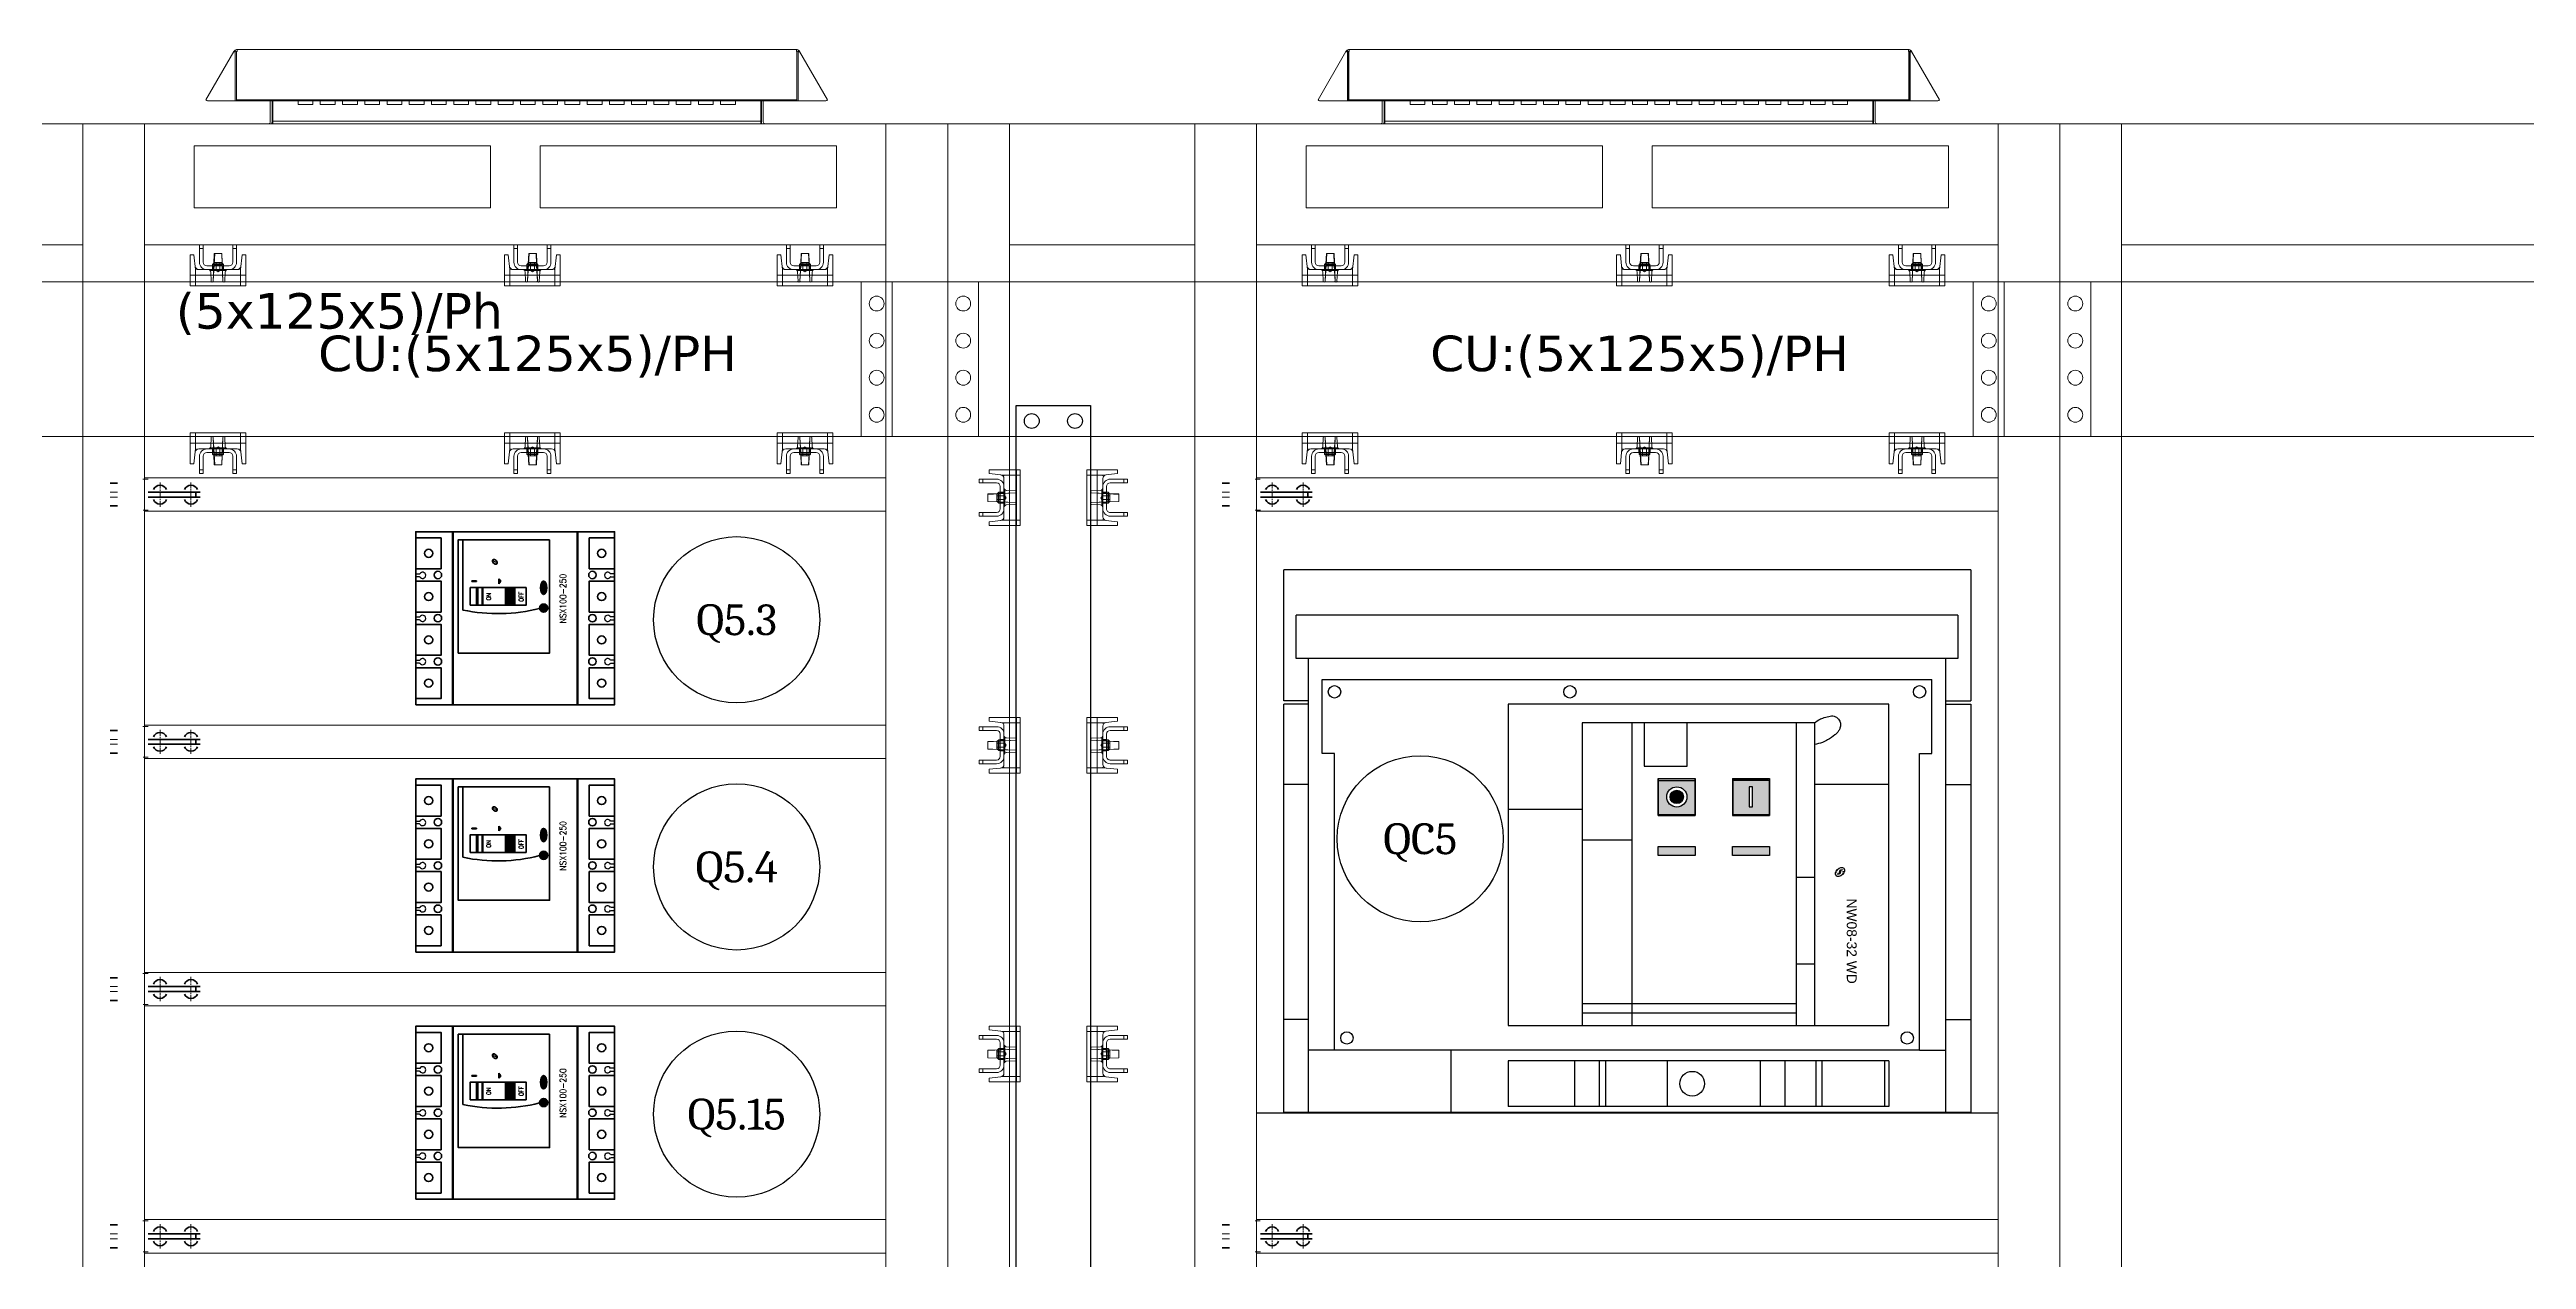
# Model space of a CAD drawing. Header units: millimetres. Extents: x -116965 to 323937, y 291661 to 566926.
# Drawn here: x -44265 to -42260, y 347433 to 348412 of the extents above; entities that cross this region are included whole.
import ezdxf
from ezdxf.enums import TextEntityAlignment as Align

# ---------------------------------------------------------------- set-up
doc = ezdxf.new("R2010")
doc.units = ezdxf.units.MM
doc.linetypes.add('CHAIN', pattern=[0.3543, 0.2362, -0.0295, 0.0591, -0.0295])
doc.layers.get('0').update_dxf_attribs({"lineweight": 18})
doc.layers.add('ALPHA', color=255, linetype='Continuous')
doc.layers.add('C00-00-00', color=7, linetype='Continuous')
for name, color, linetype, lineweight in [('Centerline(Schneider)', 7, 'Continuous', 18), ('H', 7, 'Continuous', 100), ('hw_Auxiliary', 2, 'Continuous', 13), ('hw_Text', 7, 'Continuous', 13), ('P', 250, 'Continuous', 100), ('Visible (ISO)', 7, 'Continuous', 50), ('Visible Edges(Schneider)', 7, 'Continuous', 35)]:
    doc.layers.add(name, color=color, linetype=linetype, lineweight=lineweight)
doc.styles.add('HW_Standard', font='complex.shx', dxfattribs={"width": 0.9})
doc.styles.add('hwTech', font='Cambria.ttf')
doc.styles.add('ROMANS', font='')
doc.styles.get("Standard").update_dxf_attribs({"font": 'arial.ttf'})
doc.styles.get('ROMANS').set_extended_font_data('.VnArial')

# ---------------------------------------------------------------- blocks, each defined once
blk = doc.blocks.new('QQQ')
at = {"color": 1, "lineweight": -3, "ltscale": 5}
blk.add_circle((59732.6, 361340.9), 67.2, dxfattribs=at)
at = {"color": 6, "lineweight": -3, "ltscale": 5, "style": 'hwTech'}
blk.add_attdef('Q5A.1', text='', height=25, dxfattribs=at).set_placement((59732.6, 361340.9), align=Align.MIDDLE_CENTER)
blk = doc.blocks.new('*U1436')
for points in [[(0, 2200), (0, 0), (50, 0), (50, 2200)], [(50, 2102), (50, 2200), (200, 2200), (200, 2102)], [(200, 2200), (200, 0), (250, 0), (250, 2200)], [(250, 2102), (250, 2200), (850, 2200), (850, 2102)], [(850, 2200), (850, 0), (900, 0), (900, 2200)], [(50, 98), (50, 0), (200, 0), (200, 98)], [(250, 98), (250, 0), (850, 0), (850, 98)]]:
    blk.add_lwpolyline(points, close=True)
at = {"layer": 'hw_Auxiliary'}
for points in [[(290, 2132), (530, 2132), (530, 2182), (290, 2182)], [(810, 2132), (570, 2132), (570, 2182), (810, 2182)], [(290, 68), (530, 68), (530, 18), (290, 18)], [(810, 68), (570, 68), (570, 18), (810, 18)]]:
    blk.add_lwpolyline(points, close=True, dxfattribs=at)
blk = doc.blocks.new('*U1599')
for points in [[(0, 2200), (0, 0), (50, 0), (50, 2200)], [(50, 2102), (50, 2200), (400, 2200), (400, 2102)], [(400, 2200), (400, 0), (450, 0), (450, 2200)], [(450, 2102), (450, 2200), (1050, 2200), (1050, 2102)], [(1050, 2200), (1050, 0), (1100, 0), (1100, 2200)], [(50, 98), (50, 0), (400, 0), (400, 98)], [(450, 98), (450, 0), (1050, 0), (1050, 98)]]:
    blk.add_lwpolyline(points, close=True)
at = {"layer": 'hw_Auxiliary'}
for points in [[(490, 2132), (730, 2132), (730, 2182), (490, 2182)], [(1010, 2132), (770, 2132), (770, 2182), (1010, 2182)], [(490, 68), (730, 68), (730, 18), (490, 18)], [(1010, 68), (770, 68), (770, 18), (1010, 18)]]:
    blk.add_lwpolyline(points, close=True, dxfattribs=at)
blk = doc.blocks.new('ban le blokset')
for p, q in [((11, 2), (5, 2)), ((5, -2), (11, -2))]:
    blk.add_line(p, q)
at = {"layer": 'Centerline(Schneider)', "linetype": 'CHAIN', "ltscale": 7.55611}
for p, q in [((35.8, 12.5), (31.7, 12.5)), ((36, -12.5), (31.8, -12.5))]:
    blk.add_line(p, q, dxfattribs=at)
at = {"layer": 'Centerline(Schneider)', "linetype": 'CHAIN', "ltscale": 21.168501}
for p, q in [((45.5, 9.8), (45.5, -9.8)), ((70.5, -9.8), (70.5, 9.8))]:
    blk.add_line(p, q, dxfattribs=at)
at = {"layer": 'Visible Edges(Schneider)'}
for p, q in [((11, 9.2), (5, 9.2)), ((36, 2), (78, 2)), ((74.5, -2), (74.5, 2)), ((11, -9.2), (5, -9.2)), ((36, -2), (78, -2))]:
    blk.add_line(p, q, dxfattribs=at)
for centre, start, end in [((45.5, 2), 21.122, 158.878), ((70.5, 2), 21.122, 158.878), ((45.5, -2), 201.122, 338.878), ((70.5, -2), 201.122, 338.878)]:
    blk.add_arc(centre, 5.63, start, end, dxfattribs=at)
blk = doc.blocks.new('*U1771')
h = blk.add_hatch(color=254)
edge = h.paths.add_edge_path()
edge.add_spline(control_points=[(5.56, 1.78), (5.58, 1.82), (5.59, 1.87), (5.62, 1.95), (5.64, 2), (5.65, 2.04)], knot_values=[-0.183546, -0.183546, -0.183546, -0.183546, -0.091771, -0.091771, 0, 0, 0, 0], degree=3, periodic=0)
edge.add_line((5.65, 2.04), (5.27, 2.04))
edge.add_ellipse((6.4, 1.52), major_axis=(1.3, 1.25), ratio=0.66219, start_angle=104.57605, end_angle=114.75831)
edge.add_line((5.1, 1.78), (5.56, 1.78))
edge = h.paths.add_edge_path()
edge.add_spline(control_points=[(5.44, 1.27), (5.46, 1.32), (5.47, 1.36), (5.5, 1.45), (5.52, 1.49), (5.53, 1.53)], knot_values=[-0.183098, -0.183098, -0.183098, -0.183098, -0.091547, -0.091547, 0, 0, 0, 0], degree=3, periodic=0)
edge.add_line((5.53, 1.53), (4.99, 1.53))
edge.add_ellipse((6.4, 1.52), major_axis=(1.3, 1.25), ratio=0.66219, start_angle=124.09616, end_angle=133.95883)
edge.add_line((4.9, 1.27), (5.44, 1.27))
edge = h.paths.add_edge_path()
edge.add_spline(control_points=[(6.75, 1.18), (6.78, 1.32), (6.82, 1.45), (6.89, 1.72), (6.92, 1.85), (6.96, 1.98)], knot_values=[-0.551644, -0.551644, -0.551644, -0.551644, -0.275816, -0.275816, 0, 0, 0, 0], degree=3, periodic=0)
edge.add_spline(control_points=[(6.96, 1.98), (6.96, 1.99), (6.96, 1.99), (6.97, 2.01), (6.97, 2.01), (6.97, 2.01)], knot_values=[-0.018517, -0.018517, -0.018517, -0.018517, -0.010545, -0.010545, 0, 0, 0, 0], degree=3, periodic=0)
edge.add_spline(control_points=[(6.97, 2.01), (6.98, 2.02), (6.98, 2.03), (7, 2.03), (7.01, 2.04), (7.03, 2.04), (7.04, 2.04), (7.05, 2.04)], knot_values=[-0.027221, -0.027221, -0.027221, -0.027221, -0.014514, -0.014514, -0.00734, -0.00734, 0, 0, 0, 0], degree=3, periodic=0)
edge.add_line((7.05, 2.04), (7.44, 2.04))
edge.add_spline(control_points=[(7.44, 2.04), (7.45, 2.1), (7.46, 2.17), (7.49, 2.29), (7.5, 2.36), (7.52, 2.42)], knot_values=[-0.257765, -0.257765, -0.257765, -0.257765, -0.128882, -0.128882, 0, 0, 0, 0], degree=3, periodic=0)
edge.add_line((7.52, 2.42), (6.88, 2.42))
edge.add_spline(control_points=[(6.88, 2.42), (6.76, 2.42), (6.65, 2.4), (6.42, 2.3), (6.33, 2.24), (6.21, 2.11), (6.17, 2.06), (6.13, 1.97), (6.11, 1.94), (6.09, 1.88), (6.09, 1.86), (6.08, 1.83)], knot_values=[-0.86466, -0.86466, -0.86466, -0.86466, -0.632414, -0.632414, -0.431586, -0.431586, -0.283006, -0.283006, -0.174285, -0.174285, 0, 0, 0, 0], degree=3, periodic=0)
edge.add_spline(control_points=[(6.08, 1.83), (6.05, 1.71), (6.02, 1.59), (5.97, 1.36), (5.94, 1.24), (5.91, 1.13)], knot_values=[-0.479158, -0.479158, -0.479158, -0.479158, -0.239583, -0.239583, 0, 0, 0, 0], degree=3, periodic=0)
edge.add_spline(control_points=[(5.91, 1.13), (5.91, 1.12), (5.91, 1.11), (5.9, 1.09), (5.89, 1.08), (5.89, 1.08)], knot_values=[-0.028568, -0.028568, -0.028568, -0.028568, -0.012798, -0.012798, 0, 0, 0, 0], degree=3, periodic=0)
edge.add_spline(control_points=[(5.89, 1.08), (5.88, 1.07), (5.87, 1.05), (5.83, 1.04), (5.83, 1.04), (5.8, 1.03), (5.79, 1.03), (5.79, 1.03)], knot_values=[-0.058564, -0.058564, -0.058564, -0.058564, -0.027343, -0.027343, -0.015539, -0.015539, 0, 0, 0, 0], degree=3, periodic=0)
edge.add_line((5.79, 1.03), (5.39, 1.03))
edge.add_spline(control_points=[(5.39, 1.03), (5.37, 0.96), (5.35, 0.89), (5.31, 0.76), (5.3, 0.69), (5.28, 0.62)], knot_values=[-0.283689, -0.283689, -0.283689, -0.283689, -0.141847, -0.141847, 0, 0, 0, 0], degree=3, periodic=0)
edge.add_line((5.28, 0.62), (5.9, 0.62))
edge.add_spline(control_points=[(5.9, 0.62), (6.07, 0.62), (6.2, 0.65), (6.42, 0.75), (6.52, 0.82), (6.63, 0.94), (6.67, 0.98), (6.73, 1.09), (6.74, 1.14), (6.75, 1.18)], knot_values=[-1.143628, -1.143628, -1.143628, -1.143628, -0.811486, -0.811486, -0.496541, -0.496541, -0.30491, -0.30491, 0, 0, 0, 0], degree=3, periodic=0)
edge = h.paths.add_edge_path()
edge.add_ellipse((6.4, 1.52), major_axis=(1.3, 1.25), ratio=0.66219, start_angle=306, end_angle=315.86966)
edge.add_line((7.91, 1.81), (7.26, 1.81))
edge.add_spline(control_points=[(7.26, 1.81), (7.25, 1.77), (7.24, 1.72), (7.22, 1.64), (7.2, 1.59), (7.19, 1.55)], knot_values=[-0.178881, -0.178881, -0.178881, -0.178881, -0.089455, -0.089455, 0, 0, 0, 0], degree=3, periodic=0)
edge.add_line((7.19, 1.55), (7.83, 1.55))
edge = h.paths.add_edge_path()
edge.add_spline(control_points=[(7.13, 1.3), (7.12, 1.26), (7.11, 1.22), (7.08, 1.13), (7.07, 1.09), (7.06, 1.04)], knot_values=[-0.179952, -0.179952, -0.179952, -0.179952, -0.089977, -0.089977, 0, 0, 0, 0], degree=3, periodic=0)
edge.add_line((7.06, 1.04), (7.56, 1.04))
edge.add_ellipse((6.4, 1.52), major_axis=(1.3, 1.25), ratio=0.66219, start_angle=286.57974, end_angle=296.65326)
edge.add_line((7.72, 1.3), (7.13, 1.3))
at = {"color": 102}
blk.add_ellipse((6.4, 1.52), major_axis=(1.3, 1.25), ratio=0.66219, dxfattribs=at)
blk = doc.blocks.new('*U1454')
h = blk.add_hatch(color=1)
h.dxf.hatch_style = 1
h.paths.add_polyline_path([(217.7, 104.6, 0.414214), (217.3, 104.9), (188.7, 104.9, 0.414214), (188.3, 104.6), (188.3, 75.9, 0.414214), (188.7, 75.6), (217.3, 75.6, 0.414214), (217.7, 75.9)])
h.paths.add_polyline_path([(211.2, 90.2, -1), (194.8, 90.2, -1)], flags=16)
h.paths.add_polyline_path([(208.5, 90.2, -1), (197.5, 90.2, -1)], flags=0)
h.paths.add_polyline_path([(197.5, 90.2, 1), (208.5, 90.2, 1)], flags=0)
h = blk.add_hatch(color=5)
h.dxf.hatch_style = 1
h.paths.add_polyline_path([(277.7, 104.6, 0.414214), (277.3, 104.9), (248.7, 104.9, 0.414214), (248.3, 104.6), (248.3, 75.9, 0.414214), (248.7, 75.6), (277.3, 75.6, 0.414214), (277.7, 75.9)])
h.paths.add_polyline_path([(261.6, 98.4), (264.4, 98.4), (264.4, 82.1), (261.6, 82.1)], flags=16)
h = blk.add_hatch(color=1)
h.dxf.hatch_style = 1
h.paths.add_polyline_path([(208.5, 90.2, 1), (197.5, 90.2, 1)])
for color, points in [(3, [(188, 50.2), (218, 50.2), (218, 42.8), (188, 42.8)]), (2, [(248, 50.2), (278, 50.2), (278, 42.8), (248, 42.8)])]:
    blk.add_hatch(color=color).paths.add_polyline_path(points)
at = {"color": 0}
for p, q in [((188, 75.2), (188, 105.2)), ((188, 105.2), (218, 105.2)), ((188.3, 75.9), (188.3, 104.6)), ((217.3, 104.9), (188.7, 104.9)), ((248, 105.2), (278, 105.2)), ((248.7, 104.9), (277.3, 104.9))]:
    blk.add_line(p, q, dxfattribs=at)
at = {"color": 7}
for p, q in [((217.7, 104.6), (217.7, 75.9)), ((218, 105.2), (218, 75.2)), ((248, 105.2), (248, 75.2)), ((248.3, 104.6), (248.3, 75.9)), ((218, 75.2), (188, 75.2)), ((217.3, 75.6), (188.7, 75.6)), ((278, 75.2), (248, 75.2)), ((277.3, 75.6), (248.7, 75.6))]:
    blk.add_line(p, q, dxfattribs=at)
blk.add_lwpolyline([(261.6, 82.1), (264.4, 82.1), (264.4, 98.4), (261.6, 98.4)], close=True, dxfattribs=at)
at = {"color": 0}
for points in [[(188, 50.2), (218, 50.2), (218, 42.8), (188, 42.8)], [(248, 50.2), (278, 50.2), (278, 42.8), (248, 42.8)]]:
    blk.add_lwpolyline(points, close=True, dxfattribs=at)
at = {"color": 7}
blk.add_circle((203, 90.2), 8.18, dxfattribs=at)
at = {"color": 1}
blk.add_circle((203, 90.2), 5.45, dxfattribs=at)
at = {"color": 0}
for centre, start, end in [((188.7, 104.6), 90, 180), ((217.3, 104.6), 0, 90), ((248.7, 104.6), 90, 180), ((188.7, 75.9), 180, 270)]:
    blk.add_arc(centre, 0.341, start, end, dxfattribs=at)
at = {"color": 7}
for centre, start, end in [((217.3, 75.9), 270, 0), ((248.7, 75.9), 180, 270)]:
    blk.add_arc(centre, 0.341, start, end, dxfattribs=at)
at = {"layer": 'ALPHA', "color": 253}
for p, q in [((441, 273.8), (-115, 273.8)), ((-115, 167.8), (-115, 273.8)), ((441, 273.8), (441, 167.8)), ((-95, -165.2), (-95, 202.2)), ((420.5, 202.2), (420.5, -165.2)), ((-84, 185.2), (409.5, 185.2)), ((-84, 125.2), (-84, 185.2)), ((409.5, 125.2), (409.5, 185.2)), ((-95, 167.8), (-115, 167.8)), ((-115, -165.2), (-115, 165.2)), ((-95, 165.2), (-115, 165.2)), ((420.5, 167.8), (441, 167.8)), ((420.5, 165.2), (441, 165.2)), ((441, 165.2), (441, -165.2)), ((-79, 125.2), (-84, 125.2)), ((-74, 125.2), (-79, 125.2)), ((-74, -114.8), (-74, 125.2)), ((399.5, -114.8), (399.5, 125.2)), ((399.5, 125.2), (404.5, 125.2)), ((404.5, 125.2), (409.5, 125.2)), ((-74, -114.8), (-95, -114.8)), ((20.5, -165.2), (20.5, -114.8)), ((399.5, -114.8), (420.5, -114.8)), ((441, -165.2), (-115, -165.2))]:
    blk.add_line(p, q, dxfattribs=at)
at = {"layer": 'ALPHA', "color": 254}
for p, q in [((430.5, 237.2), (-105, 237.2)), ((-105, 202.2), (-105, 237.2)), ((430.5, 237.2), (430.5, 202.2)), ((430.5, 202.2), (-105, 202.2)), ((-95, 100.2), (-115, 100.2)), ((218, 105.2), (218, 75.2)), ((248, 105.2), (248, 75.2)), ((420.5, 100.2), (441, 100.2)), ((188, 75.2), (218, 75.2)), ((248, 75.2), (278, 75.2)), ((-95, -89.8), (-115, -89.8)), ((420.5, -89.8), (441, -89.8))]:
    blk.add_line(p, q, dxfattribs=at)
at = {"layer": 'ALPHA', "color": 4}
for p, q in [((126.5, 150.2), (126.5, -94.8)), ((314.5, 150.2), (126.5, 150.2)), ((166.5, 150.2), (166.5, -94.8)), ((299.5, 150.2), (299.5, -94.8)), ((314.5, 150.2), (314.5, -94.8)), ((374.5, 100.2), (314.5, 100.2)), ((66.5, 80.2), (126.5, 80.2)), ((166.5, 55.2), (126.5, 55.2)), ((299.5, 25.2), (314.5, 25.2)), ((299.5, -44.8), (314.5, -44.8)), ((299.5, -77.2), (126.5, -77.2)), ((299.5, -84.8), (126.5, -84.8)), ((374.5, -123.2), (66.5, -123.2)), ((66.5, -123.2), (66.5, -160.2)), ((120.5, -160.2), (120.5, -123.2)), ((140.5, -160.2), (140.5, -123.2)), ((145.5, -160.2), (145.5, -123.2)), ((195.5, -160.2), (195.5, -123.2)), ((270.5, -123.2), (270.5, -160.2)), ((290.5, -123.2), (290.5, -160.2)), ((315.5, -123.2), (315.5, -160.2)), ((320.5, -123.2), (320.5, -160.2)), ((371, -123.2), (371, -160.2)), ((374.5, -123.2), (374.5, -160.2)), ((374.5, -160.2), (66.5, -160.2))]:
    blk.add_line(p, q, dxfattribs=at)
at = {"layer": 'ALPHA', "color": 0}
for p, q in [((188, 105.2), (188, 75.2)), ((188, 105.2), (218, 105.2)), ((248, 105.2), (278, 105.2)), ((278, 105.2), (278, 75.2))]:
    blk.add_line(p, q, dxfattribs=at)
at = {"layer": 'ALPHA', "color": 4}
for points in [[(66.5, 165.2), (66.5, -94.8), (374.5, -94.8), (374.5, 165.2)], [(176.5, 115.2), (211.5, 115.2), (211.5, 150.2), (176.5, 150.2)]]:
    blk.add_lwpolyline(points, close=True, dxfattribs=at)
blk.add_lwpolyline([(314.5, 150.2, -0.038619), (318.5, 152.8, -0.045493), (322.3, 154.3, -0.024228), (327.2, 155.6, -0.058648), (329.2, 155.7, -0.123358), (331.5, 155.1, -0.092807), (333.9, 153.1, -0.116657), (335.4, 149.8, -0.128186), (335.3, 146.5, -0.049971), (334.3, 144.1, -0.055894), (333, 142.2, -0.051937), (331, 140.3, -0.020219), (325.1, 136.3, -0.056224), (320.8, 134.3, -0.040931), (314.5, 132.6)], format="xyb", dxfattribs=at)
at = {"layer": 'ALPHA', "color": 7}
for points in [[(218, 75.2), (188, 75.2), (188, 103.6), (218, 103.6)], [(248, 75.2), (278, 75.2), (278, 103.6), (248, 103.6)]]:
    blk.add_lwpolyline(points, close=True, dxfattribs=at)
at = {"layer": 'ALPHA', "color": 253}
blk.add_lwpolyline([(399.5, -114.8), (-74, -114.8)], dxfattribs=at)
at = {"layer": 'ALPHA', "color": 254}
for centre in [(-74, 175.2), (116.5, 175.2), (399.5, 175.2), (-64, -104.8), (389.5, -104.8)]:
    blk.add_circle(centre, 5, dxfattribs=at)
at = {"layer": 'ALPHA', "color": 4}
blk.add_circle((215.5, -141.8), 10, dxfattribs=at)
at = {"color": 7, "xscale": 2.430000000000291, "yscale": 2.430000000000291, "zscale": 2.430000000000291}
blk.add_blockref('*U1771', (319.5, 25.8), dxfattribs=at)
at = {"layer": 'ALPHA', "color": 254, "style": 'ROMANS', "flags": 8}
blk.add_attdef('TYPE2', (340.6, 8), '', height=8, rotation=270, dxfattribs=at)
blk = doc.blocks.new('*U1615')
blk.add_hatch(color=9).paths.add_polyline_path([(80.5, 7.9), (94.8, 7.9), (94.8, 0.5), (80.5, 0.5)])
h = blk.add_hatch(color=1)
edge = h.paths.add_edge_path()
edge.add_arc((78.2, -23), 3.31, 0, 360)
h = blk.add_hatch(color=7)
edge = h.paths.add_edge_path()
edge.add_ellipse((94.6, -22.9), major_axis=(-5.42, 0), ratio=0.460829, start_angle=0, end_angle=360)
for p, q in [((139.9, 50.9), (0, 50.9)), ((139.9, 50.4), (0, 50.4)), ((133.5, 42.4), (76.6, 42.4)), ((80.5, 36.4), (80.5, -8.8)), ((80.5, 36.4), (94.8, 36.4)), ((94.8, 31.5), (80.5, 31.5)), ((94.8, 30.3), (80.5, 30.3)), ((94.8, 26.7), (80.5, 26.7)), ((80.5, 26.2), (94.8, 26.2)), ((94.8, 36.4), (94.8, -8.8)), ((99.6, 35.3), (99.6, 31.5)), ((99.6, 35.3), (100.2, 35.3)), ((99.6, 31.5), (100.2, 31.5)), ((100.2, 35.3), (100.2, 31.5)), ((97.9, 13.2), (101.9, 13.2)), ((97.9, 13.2), (99.9, 11.7)), ((101.9, 13.2), (99.9, 11.7)), ((80.5, -8.8), (94.8, -8.8)), ((139.9, -50.2), (0, -50.2)), ((139.9, -50.7), (0, -50.7))]:
    blk.add_line(p, q)
at = {"color": 0}
blk.add_lwpolyline([(0, 80.6), (0, -80.4), (140, -80.4), (140, 80.6)], close=True, dxfattribs=at)
at = {"color": 1}
for points in [[(5, 80.6), (5, 60.1), (30, 60.1), (30, 80.6)], [(40, 80.6), (40, 60.1), (65, 60.1), (65, 80.6)], [(75, 80.6), (75, 60.1), (100, 60.1), (100, 80.6)], [(110, 80.6), (110, 60.1), (135, 60.1), (135, 80.6)], [(5, -80.4), (5, -59.9), (30, -59.9), (30, -80.4)], [(40, -80.4), (40, -59.9), (65, -59.9), (65, -80.4)], [(75, -80.4), (75, -59.9), (100, -59.9), (100, -80.4)], [(110, -80.4), (110, -59.9), (135, -59.9), (135, -80.4)]]:
    blk.add_lwpolyline(points, dxfattribs=at)
for points in [[(133.5, -27.8), (41.8, -27.8), (41.8, 46.1), (133.5, 46.1)], [(80.5, 36.4), (94.8, 36.4), (94.8, -8.8), (80.5, -8.8)], [(80.5, 7.9), (94.8, 7.9), (94.8, 0.5), (80.5, 0.5)]]:
    blk.add_lwpolyline(points, close=True)
for centre in [(17.5, 70.1), (52.5, 70.1), (87.5, 70.1), (122.5, 70.1), (17.5, -69.9), (52.5, -69.9), (87.5, -69.9), (122.5, -69.9)]:
    blk.add_circle(centre, 3.25, dxfattribs=at)
at = {"color": 3}
for centre in [(35, 62.6), (70, 62.6), (105, 62.6), (35, -62.4), (70, -62.4), (105, -62.4)]:
    blk.add_circle(centre, 3, dxfattribs=at)
blk.add_circle((78.2, -23), 3.31)
blk.add_arc((211.2, 14.2), 137.5, 168.1891, 194.2608)
blk.add_ellipse((94.6, -22.9), major_axis=(-5.42, 0), ratio=0.460829)
at = {"layer": 'P', "color": 0, "linetype": 'Continuous', "lineweight": -3}
for p, q in [((33.7, 77.5), (33.7, 80.6)), ((36, 80.6), (36, 77.5)), ((68.7, 77.5), (68.7, 80.6)), ((71, 80.6), (71, 77.5)), ((103.6, 77.5), (103.6, 80.6)), ((103.6, 77.5), (103.6, 80.6)), ((105.9, 80.6), (105.9, 77.5)), ((33.7, 77.5), (33.7, 77.2)), ((36, 77.5), (36, 77.2)), ((68.7, 77.5), (68.7, 77.2)), ((71, 77.5), (71, 77.2)), ((103.6, 77.5), (103.6, 77.2)), ((105.9, 77.5), (105.9, 77.2)), ((33.7, -77.3), (33.7, -80.4)), ((36, -80.4), (36, -77.3)), ((68.7, -77.3), (68.7, -77)), ((68.7, -77.3), (68.7, -80.4)), ((71, -77.3), (71, -77)), ((71, -80.4), (71, -77.3)), ((103.6, -77.3), (103.6, -77)), ((103.6, -77.3), (103.6, -80.4)), ((103.6, -77.3), (103.6, -80.4)), ((105.9, -77.3), (105.9, -77)), ((105.9, -80.4), (105.9, -77.3))]:
    blk.add_line(p, q, dxfattribs=at)
for centre, start, end in [((34.9, 75), 117.7191, 62.2809), ((69.9, 75), 117.7191, 62.2809), ((104.7, 75), 117.7191, 62.2809), ((34.9, -74.8), 297.7191, 242.2809), ((69.9, -74.8), 297.7191, 242.2809), ((104.7, -74.8), 297.7191, 242.2809)]:
    blk.add_arc(centre, 2.5, start, end, dxfattribs=at)
at = {"xscale": 1.215000000000003, "yscale": 1.215000000000003, "zscale": 1.215000000000003}
blk.add_blockref('*U1771', (107.9, 14.7), dxfattribs=at)
at = {"layer": 'hw_Text', "color": 3, "style": 'HW_Standard', "width": 0.9}
blk.add_text('ON', height=3.6, dxfattribs=at).set_placement((87.4, 21.6), align=Align.MIDDLE_CENTER)
at = {"layer": 'hw_Text', "color": 1, "style": 'HW_Standard', "width": 0.9}
blk.add_text('OFF', height=3.6, dxfattribs=at).set_placement((87.4, -4.8), align=Align.MIDDLE_CENTER)
at = {"layer": 'hw_Text', "color": 0, "style": 'HW_Standard', "width": 0.9, "flags": 8}
blk.add_attdef('TYPE1', text='', height=5, dxfattribs=at).set_placement((85.9, -38.6), align=Align.MIDDLE_CENTER)
blk = doc.blocks.new('*U1648')
at = {"color": 1}
for p, q in [((60078.4, 339394.9), (59223.4, 339394.9)), ((60078.4, 339394.9), (59223.4, 339394.9)), ((59223.4, 339394.9), (59223.4, 339269.9)), ((60078.4, 339394.9), (60078.4, 339269.9)), ((59223.4, 339269.9), (60078.4, 339269.9))]:
    blk.add_line(p, q, dxfattribs=at)
for centre in [(59235.9, 339377.4), (60065.9, 339377.4), (59235.9, 339347.4), (60065.9, 339347.4), (59235.9, 339317.4), (60065.9, 339317.4), (59235.9, 339287.4), (60065.9, 339287.4)]:
    blk.add_circle(centre, 6, dxfattribs=at)
blk = doc.blocks.new('*U1647')
at = {"color": 1}
for p, q in [((59910.9, 339394.9), (59815.9, 339394.9)), ((59910.9, 339394.9), (59815.9, 339394.9)), ((59815.9, 339394.9), (59815.9, 339269.9)), ((59910.9, 339394.9), (59910.9, 339269.9)), ((59815.9, 339269.9), (59910.9, 339269.9))]:
    blk.add_line(p, q, dxfattribs=at)
for centre in [(59828.4, 339377.4), (59898.4, 339377.4), (59828.4, 339347.4), (59898.4, 339347.4), (59828.4, 339317.4), (59898.4, 339317.4), (59828.4, 339287.4), (59898.4, 339287.4)]:
    blk.add_circle(centre, 6, dxfattribs=at)
blk = doc.blocks.new('*U1649')
at = {"color": 1}
for p, q in [((60278.4, 339394.9), (59223.4, 339394.9)), ((60278.4, 339394.9), (59223.4, 339394.9)), ((59223.4, 339394.9), (59223.4, 339269.9)), ((60278.4, 339394.9), (60278.4, 339269.9)), ((59223.4, 339269.9), (60278.4, 339269.9))]:
    blk.add_line(p, q, dxfattribs=at)
for centre in [(59235.9, 339377.4), (60265.9, 339377.4), (59235.9, 339347.4), (60265.9, 339347.4), (59235.9, 339317.4), (60265.9, 339317.4), (59235.9, 339287.4), (60265.9, 339287.4)]:
    blk.add_circle(centre, 6, dxfattribs=at)
blk = doc.blocks.new('555')
at = {"lineweight": 5}
for p, q in [((-22.5, 25), (-19.5, 25)), ((-22.5, 0), (-22.5, 25)), ((-19.5, 25), (-18.2, 13)), ((-12, 33), (-15, 33)), ((-15, 33), (-15, 30)), ((-15, 30), (-12, 30)), ((-15, 19), (-15, 30)), ((-12, 30), (-12, 33)), ((-12, 30), (-12, 19)), ((-2.7, 26), (-4, 3.7)), ((-3, 26), (-3.4, 17.7)), ((-3, 26), (3, 26)), ((3, 26), (3.2, 26)), ((3.4, 17.7), (3, 26)), ((4, 3.7), (3.2, 26)), ((15, 33), (12, 33)), ((12, 33), (12, 30)), ((12, 30), (15, 30)), ((12, 19), (12, 30)), ((15, 30), (15, 33)), ((15, 30), (15, 19)), ((18.2, 13), (19.5, 25)), ((19.5, 25), (22.5, 25)), ((22.5, 25), (22.5, 0)), ((22.5, 8.5), (-22.5, 8.5)), ((-22.5, 3), (-4.9, 3)), ((-18.2, 0), (-22.5, 0)), ((-18.2, 13), (-18.2, 13)), ((-18.2, 13), (-18.2, 0)), ((-17.7, 13), (-18.2, 13)), ((-18.2, 0), (-17.7, 0)), ((-17.7, 0), (17.7, 0)), ((-9, 13), (-15.5, 13)), ((-9, 16), (9, 16)), ((9, 13), (-9, 13)), ((-6, 13), (-6, 12.2)), ((0, 12.2), (-6, 12.2)), ((-5.6, 3.7), (-5.9, 11.1)), ((-4.7, 3), (-4.9, 3)), ((-4.7, 3), (4.7, 3)), ((-4.5, 13), (-4.5, 16)), ((-2.9, 18.7), (-4.4, 17.2)), ((-4.4, 13), (-4.4, 17.2)), ((0, 17.2), (-4.4, 17.2)), ((-4.1, 13), (-4.1, 16)), ((-3.4, 16.2), (-4, 3.7)), ((-3.4, 17.7), (-3.4, 16.2)), ((3.4, 17.7), (-3.4, 17.7)), ((3.4, 16.2), (-3.4, 16.2)), ((-2.9, 18.7), (0, 18.7)), ((-1.6, 18.7), (-1.6, 13)), ((0, 11.3), (-1.6, 12.2)), ((0, 18.7), (2.9, 18.7)), ((4.4, 17.2), (0, 17.2)), ((0, 11.3), (1.6, 12.2)), ((6, 12.2), (0, 12.2)), ((1.6, 18.7), (1.6, 13)), ((2.9, 18.7), (4.4, 17.2)), ((3.5, 17.7), (3.4, 17.7)), ((3.4, 16.2), (3.4, 17.7)), ((3.4, 16.2), (3.5, 16.2)), ((4, 3.7), (3.4, 16.2)), ((4.1, 13), (4.1, 16)), ((4.4, 13), (4.4, 17.2)), ((4.5, 13), (4.5, 16)), ((4.9, 3), (4.7, 3)), ((4.9, 3), (22.5, 3)), ((5.9, 11.1), (5.6, 3.7)), ((6, 13), (6, 12.2)), ((15.5, 13), (9, 13)), ((18.2, 13), (17.7, 13)), ((17.7, 0), (18.2, 0)), ((18.2, 0), (18.2, 13)), ((18.2, 13), (18.2, 13)), ((22.5, 0), (18.2, 0))]:
    blk.add_line(p, q, dxfattribs=at)
for centre, radius, start, end in [((-15.5, 16), 3, 186, 270), ((-9, 19), 6, 180, 270), ((-9, 19), 3, 180, 270), ((-7.9, 11), 2, 2, 90), ((-4.9, 3.7), 0.75, 182, 270), ((-4.7, 3.7), 0.75, 270, 356.7829), ((-4.7, 3.7), 0.75, 270, 357.5104), ((4.7, 3.7), 0.75, 182.0138, 270), ((4.7, 3.7), 0.75, 182.4896, 270), ((4.9, 3.7), 0.75, 270, 358), ((7.9, 11), 2, 90, 178), ((9, 19), 3, 270, 0), ((9, 19), 6, 270, 0), ((15.5, 16), 3, 270, 354)]:
    blk.add_arc(centre, radius, start, end, dxfattribs=at)
blk = doc.blocks.new('*U1654')
at = {"color": 1, "lineweight": -3, "ltscale": 5}
blk.add_lwpolyline([(62335.1, 341247.3), (62335.1, 341307.3), (64199.1, 341307.3), (64199.1, 341247.3)], close=True, dxfattribs=at)
for centre in [(62347.6, 341294.8), (62347.6, 341259.8)]:
    blk.add_circle(centre, 6, dxfattribs=at)
blk = doc.blocks.new('SV-F')
at = {"lineweight": 13}
blk.add_line((201, 0), (-201, 0), dxfattribs=at)
at = {"layer": 'Visible (ISO)', "lineweight": 13}
for p, q in [((-251.5, 19.3), (-228.9, 58.5)), ((-228.8, 58.5), (-228.9, 58.5)), ((-228.8, 58.5), (-228.7, 58.4)), ((-227.8, 58.9), (-228.2, 58.1)), ((-227.8, 58.9), (-227.8, 18.5)), ((-226.8, 58.3), (-227.8, 58.9)), ((-226.8, 18.5), (-226.8, 58.3)), ((-226.7, 58.5), (-226.7, 19.3)), ((-226.3, 58.5), (-226.7, 58.5)), ((-226.3, 58.5), (-226.3, 60)), ((-226.3, 60), (226.3, 60)), ((226.3, 60), (226.3, 58.5)), ((226.7, 58.5), (226.3, 58.5)), ((226.7, 58.5), (226.7, 19.3)), ((226.8, 58.3), (227.8, 58.9)), ((226.8, 18.5), (226.8, 58.3)), ((228.2, 58.1), (227.8, 58.9)), ((227.8, 58.9), (227.8, 18.5)), ((228.7, 58.4), (228.8, 58.5)), ((228.9, 58.5), (228.8, 58.5)), ((228.9, 58.5), (251.5, 19.3)), ((-250.9, 18.9), (-251.5, 19.3)), ((-250.9, 18.9), (-250.2, 18.5)), ((-250.2, 18.5), (-227.8, 18.5)), ((-227.8, 18.5), (-226.8, 18.5)), ((-226.7, 19.3), (-226.7, 18.5)), ((-226.7, 19.3), (226.7, 19.3)), ((-226.7, 18.5), (226.7, 18.5)), ((-199.5, 18.5), (-199.5, 1.5)), ((-198, 1.5), (-198, 18.5)), ((-197.5, 4), (-197.5, 18.5)), ((-197.5, 2), (-197.5, 4)), ((-197.5, 2), (197.5, 2)), ((-197.5, 2), (-197.5, 0)), ((-177, 15.5), (-177, 18.5)), ((-165, 15.5), (-177, 15.5)), ((-165, 18.5), (-165, 15.5)), ((-159, 15.5), (-159, 18.5)), ((-147, 15.5), (-159, 15.5)), ((-147, 18.5), (-147, 15.5)), ((-141, 15.5), (-141, 18.5)), ((-129, 15.5), (-141, 15.5)), ((-129, 18.5), (-129, 15.5)), ((-123, 15.5), (-123, 18.5)), ((-111, 15.5), (-123, 15.5)), ((-111, 18.5), (-111, 15.5)), ((-105, 15.5), (-105, 18.5)), ((-93, 15.5), (-105, 15.5)), ((-93, 18.5), (-93, 15.5)), ((-87, 15.5), (-87, 18.5)), ((-75, 15.5), (-87, 15.5)), ((-75, 18.5), (-75, 15.5)), ((-69, 15.5), (-69, 18.5)), ((-57, 15.5), (-69, 15.5)), ((-57, 18.5), (-57, 15.5)), ((-51, 15.5), (-51, 18.5)), ((-39, 15.5), (-51, 15.5)), ((-39, 18.5), (-39, 15.5)), ((-33, 15.5), (-33, 18.5)), ((-21, 15.5), (-33, 15.5)), ((-21, 18.5), (-21, 15.5)), ((-15, 15.5), (-15, 18.5)), ((-3, 15.5), (-15, 15.5)), ((-3, 18.5), (-3, 15.5)), ((3, 15.5), (3, 18.5)), ((15, 15.5), (3, 15.5)), ((15, 18.5), (15, 15.5)), ((21, 15.5), (21, 18.5)), ((33, 15.5), (21, 15.5)), ((33, 18.5), (33, 15.5)), ((39, 15.5), (39, 18.5)), ((51, 15.5), (39, 15.5)), ((51, 18.5), (51, 15.5)), ((57, 15.5), (57, 18.5)), ((69, 15.5), (57, 15.5)), ((69, 18.5), (69, 15.5)), ((75, 15.5), (75, 18.5)), ((87, 15.5), (75, 15.5)), ((87, 18.5), (87, 15.5)), ((93, 15.5), (93, 18.5)), ((105, 15.5), (93, 15.5)), ((105, 18.5), (105, 15.5)), ((111, 15.5), (111, 18.5)), ((123, 15.5), (111, 15.5)), ((123, 18.5), (123, 15.5)), ((129, 15.5), (129, 18.5)), ((141, 15.5), (129, 15.5)), ((141, 18.5), (141, 15.5)), ((147, 15.5), (147, 18.5)), ((159, 15.5), (147, 15.5)), ((159, 18.5), (159, 15.5)), ((165, 15.5), (165, 18.5)), ((177, 15.5), (165, 15.5)), ((177, 18.5), (177, 15.5)), ((197.5, 18.5), (197.5, 4)), ((197.5, 2), (197.5, 4)), ((197.5, 2), (197.5, 0)), ((198, 1.5), (198, 18.5)), ((199.5, 1.5), (199.5, 18.5)), ((226.7, 19.3), (226.7, 18.5)), ((226.8, 18.5), (227.8, 18.5)), ((227.8, 18.5), (250.2, 18.5)), ((250.9, 18.9), (250.2, 18.5)), ((251.5, 19.3), (250.9, 18.9))]:
    blk.add_line(p, q, dxfattribs=at)
for centre, radius, start, end in [((-226.3, 57), 3, 136.3257, 150), ((-226.3, 57), 3, 90, 136.3257), ((-226.3, 57), 1.5, 105.8402, 114.6033), ((226.3, 57), 3, 43.6743, 90), ((226.3, 57), 1.5, 65.3967, 74.1598), ((226.3, 57), 3, 30, 43.6743), ((-201, 1.5), 1.5, 270, 0), ((-201, 1.5), 3, 330, 0), ((201, 1.5), 3, 180, 210), ((201, 1.5), 1.5, 180, 270)]:
    blk.add_arc(centre, radius, start, end, dxfattribs=at)
for points in [[(-228.7, 58.4), (-228.7, 58.4), (-228.6, 58.4), (-228.6, 58.3)], [(-228.6, 58.3), (-228.5, 58.3), (-228.4, 58.2), (-228.2, 58.1)], [(228.6, 58.3), (228.5, 58.3), (228.4, 58.2), (228.2, 58.1)], [(228.7, 58.4), (228.7, 58.4), (228.6, 58.4), (228.6, 58.3)]]:
    blk.add_open_spline(points, degree=3, dxfattribs=at)

msp = doc.modelspace()

# ---------------------------------------------------------------- linework, layer by layer
for p, q in [((-44187.949803, 348065.27154), (-43587.949803, 348065.27154)), ((-43287.949803, 348065.27154), (-42687.949803, 348065.27154)), ((-44187.949803, 348038.27154), (-43587.949803, 348038.27154)), ((-43287.949803, 348038.27154), (-42687.949803, 348038.27154)), ((-44187.949803, 347865.27154), (-43587.949803, 347865.27154)), ((-44187.949803, 347838.27154), (-43587.949803, 347838.27154)), ((-44187.949803, 347665.27154), (-43587.949803, 347665.27154)), ((-44187.949803, 347638.27154), (-43587.949803, 347638.27154)), ((-44187.949803, 347465.27154), (-43587.949803, 347465.27154)), ((-43287.949803, 347465.27154), (-42687.949803, 347465.27154)), ((-44187.949803, 347438.27154), (-43587.949803, 347438.27154)), ((-43287.949803, 347438.27154), (-42687.949803, 347438.27154))]:
    msp.add_line(p, q)
at = {"lineweight": -3, "ltscale": 5}
msp.add_line((-43287.949803, 347551.783643), (-42687.949803, 347551.783643), dxfattribs=at)

# ---------------------------------------------------------------- block references
for name, p in [('SV-F', (-43886.770333, 348351.783643)), ('SV-F', (-42986.770333, 348351.783643)), ('*U1436', (-44437.949803, 346151.783643)), ('*U1436', (-43537.949803, 346151.783643)), ('*U1599', (-42637.949803, 346151.783643)), ('555', (-44128.539009, 348220.784963)), ('555', (-43874.098464, 348220.784963)), ('555', (-43653.539009, 348220.784963)), ('555', (-43228.539009, 348220.784963)), ('555', (-42974.098464, 348220.784963)), ('555', (-42753.539009, 348220.784963)), ('ban le blokset', (-44220.949803, 348051.783643)), ('ban le blokset', (-43320.949803, 348051.783643)), ('ban le blokset', (-44220.949803, 347851.783643)), ('ban le blokset', (-44220.949803, 347651.783643)), ('ban le blokset', (-44220.949803, 347451.783643)), ('ban le blokset', (-43320.949803, 347451.783643))]:
    msp.add_blockref(name, p)
at = {"lineweight": -3}
for name, p in [('*U1648', (-103661.359253, 8828.906344)), ('*U1647', (-103423.859253, 8828.906344)), ('*U1648', (-102761.359253, 8828.906344)), ('*U1647', (-102523.859253, 8828.906344)), ('*U1649', (-101861.359253, 8828.906344))]:
    msp.add_blockref(name, p, dxfattribs=at)
at = {"lineweight": -3, "rotation": 270}
msp.add_blockref('*U1654', (-384729.773448, 410458.925828), dxfattribs=at)
at = {"xscale": -1}
for p, rotation in [((-44128.539009, 348101.784723), 180), ((-43874.098464, 348101.784723), 180), ((-43653.539009, 348101.784723), 180), ((-43228.539009, 348101.784723), 180), ((-42974.098464, 348101.784723), 180), ((-42753.539009, 348101.784723), 180), ((-43479.450143, 348049.284843), 90), ((-43479.450143, 347849.040409), 90), ((-43479.450143, 347599.284843), 90)]:
    msp.add_blockref('555', p, dxfattribs=dict(at, rotation=rotation))
at = {"rotation": 270}
for p in [(-43425.449903, 348049.284843), (-43425.449903, 347849.040409), (-43425.449903, 347599.284843)]:
    msp.add_blockref('555', p, dxfattribs=at)
at = {"lineweight": -3}
for p, values in [((-103441.390119, -13390.341314), {'Q5A.1': 'Q5.3'}), ((-102888.187195, -13567.528689), {'Q5A.1': 'QC5'}), ((-103441.390119, -13590.313399), {'Q5A.1': 'Q5.4'}), ((-103441.390119, -13790.285483), {'Q5A.1': 'Q5.15'})]:
    msp.add_blockref('QQQ', p, dxfattribs=at).add_auto_attribs(values)
at = {"layer": 'ALPHA', "color": 254}
ref = msp.add_blockref('*U1454', (-43150.949803, 347717.033643), dxfattribs=at)
ref.add_attrib('TYPE2', 'NW08-32 WD', (-42810.331781, 347725.009806), dxfattribs={"color": 254, "height": 8, "rotation": 270, "style": 'ROMANS'})
at = {"layer": 'H', "color": 7}
ref = msp.add_blockref('*U1615', (-43887.949803, 347881.77154), dxfattribs=dict(at, rotation=90))
ref.add_attrib('TYPE1', 'NSX100-250', dxfattribs={"layer": 'hw_Text', "color": 0, "height": 5, "rotation": 90, "style": 'HW_Standard', "width": 0.9}).set_placement((-43849.378849, 347967.625936), align=Align.MIDDLE_CENTER)
ref = msp.add_blockref('*U1615', (-43887.949803, 347681.77154), dxfattribs=dict(at, rotation=90))
ref.add_attrib('TYPE1', 'NSX100-250', dxfattribs={"layer": 'hw_Text', "color": 0, "height": 5, "rotation": 90, "style": 'HW_Standard', "width": 0.9}).set_placement((-43849.378849, 347767.625936), align=Align.MIDDLE_CENTER)
ref = msp.add_blockref('*U1615', (-43887.949803, 347481.77154), dxfattribs=dict(at, rotation=90))
ref.add_attrib('TYPE1', 'NSX100-250', dxfattribs={"layer": 'hw_Text', "color": 0, "height": 5, "rotation": 90, "style": 'HW_Standard', "width": 0.9}).set_placement((-43849.378849, 347567.625936), align=Align.MIDDLE_CENTER)

# ---------------------------------------------------------------- texts
at = {"layer": 'C00-00-00', "color": 2, "char_height": 28.70966008}
for s, insert, attachment_point in [('{\\fVerdana|b0|i0|c0|p34;(5x125x5)/Ph}', (-44162.688151, 348214.767081), 1), ('{\\fVerdana|b0|i0|c0|p34;CU:(5x125x5)/PH}', (-43878.067113, 348163.41251), 5), ('{\\fVerdana|b0|i0|c0|p34;CU:(5x125x5)/PH}', (-42978.067113, 348163.41251), 5)]:
    msp.add_mtext(s, dxfattribs=dict(at, insert=insert, attachment_point=attachment_point))

doc.saveas('drawing.dxf')
